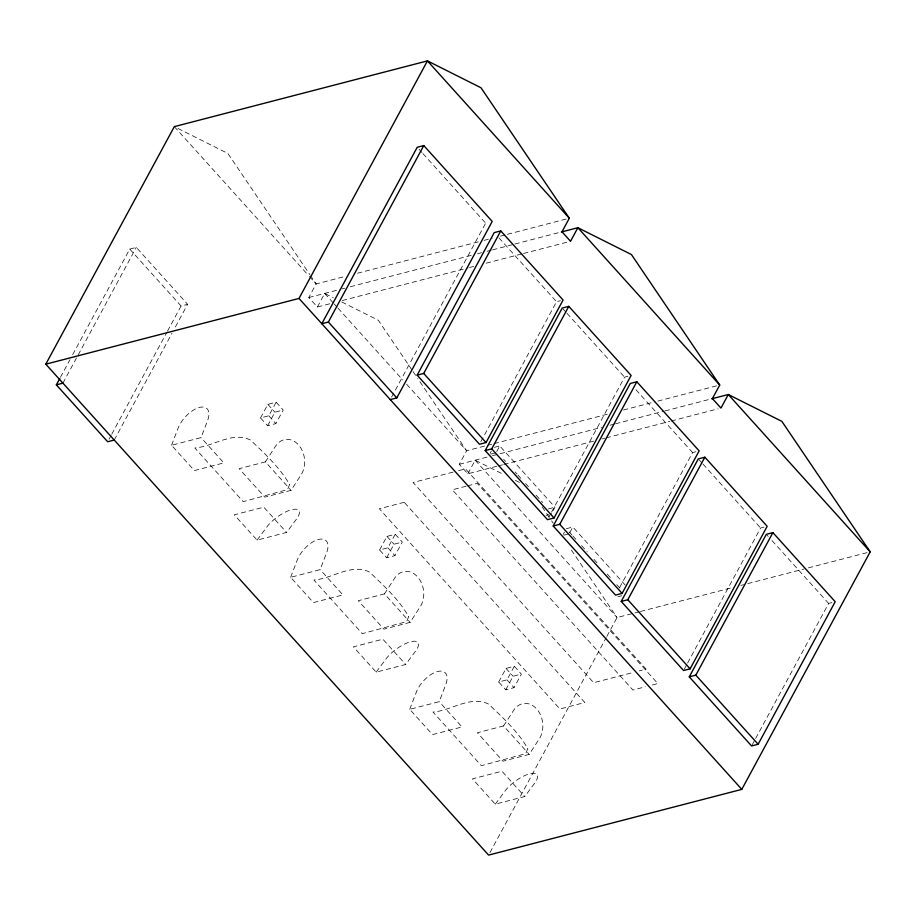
<?xml version="1.0" encoding="UTF-8"?>
<svg xmlns="http://www.w3.org/2000/svg" width="916" height="916" viewBox="0 0 916 916"><rect width="100%" height="100%" fill="white"/><g stroke="black" fill="none" stroke-linecap="round" stroke-linejoin="round"><path stroke-width="0.69" stroke-dasharray="4.58 3.44" d="M171.555 445.268L178.07 428.276A21.217 10.637 -48.7 0 1 199.333 407.448A21.217 10.637 -48.7 0 1 207.566 420.616L201.051 437.608L171.555 445.268L194.375 470.561L223.859 462.901L201.051 437.608M290.647 577.298L297.162 560.306A21.217 10.637 -48.7 0 1 318.413 539.478A21.217 10.637 -48.7 0 1 326.646 552.646L320.131 569.638L290.647 577.298L313.455 602.591L342.95 594.931L320.131 569.638M409.727 709.327L416.242 692.336A21.217 10.637 -48.7 0 1 437.493 671.508A21.217 10.637 -48.7 0 1 445.726 684.676L439.222 701.679L409.727 709.327L432.535 734.621L462.03 726.961L439.222 701.679M60.433 377.3L69.948 359.702M72.662 354.675L129.751 249.106L136.301 247.4L187.631 304.307L174.716 328.191M62.906 383.14L136.301 247.4M109.038 439.233L111.076 435.466M111.752 434.207L166.804 332.405M167.479 331.145L181.07 306.013L187.631 304.307M114.237 440.046L172.002 333.218M329.817 303.78L317.36 307.009L308.806 297.528L316.146 283.96L345.057 276.449M317.36 307.009L324.699 293.441L333.241 297.7M260.522 417.925L267.861 404.357L276.151 402.204L283.204 410.025L275.865 423.593L267.575 425.745L260.522 417.925L268.812 415.784L276.151 402.204M267.575 425.745L274.914 412.166L283.204 410.025M391.601 397.097L485.663 223.138L488.285 222.462M379.613 549.966L386.953 536.387L395.231 534.234L402.284 542.054L394.945 555.623L386.655 557.775L379.613 549.966L387.892 547.814L395.231 534.234M386.655 557.775L393.995 544.207L402.284 542.054M496.884 466.255L467.836 473.801L459.282 464.309L466.633 450.741L485.892 445.737M480.831 441.752L556.539 301.719L560.466 300.7M467.836 473.801L475.186 460.221L501.979 473.641M490.14 453.305L491.354 451.038M496.69 451.599L499.747 445.943L554.993 507.201L551.317 513.979M548.856 517.174L550.882 513.429M551.558 512.17L624.563 377.152L631.124 375.445M563.248 534.36L564.462 532.093M569.798 532.654L572.855 526.998L625.239 585.084M498.693 681.996L506.033 668.417L514.323 666.264L521.364 674.084L514.025 687.653L505.746 689.805L498.693 681.996L506.983 679.844L514.323 666.264M505.746 689.805L513.086 676.237L521.364 674.084M619.594 587.603L692.599 452.573L699.148 450.878M489.957 852.59L606.174 637.662M606.861 636.402L617.052 617.544L633.563 613.262M684.241 669.275L686.943 664.272M687.618 663.024L760.623 528.005L767.184 526.299M752.265 744.697L754.967 739.704M755.643 738.456L828.659 603.426L832.587 602.407M265.4 461.87L275.51 446.229A21.217 16.236 82.4 0 1 298.444 444.821A21.217 16.236 82.4 0 1 301.169 474.683L291.059 490.323L264.85 497.136L239.179 468.683L265.4 461.87L291.059 490.323M384.48 593.9L394.59 578.259A21.217 16.236 82.4 0 1 417.536 576.851A21.217 16.236 82.4 0 1 420.249 606.713L410.139 622.353L383.93 629.166L358.27 600.713L384.48 593.9L410.139 622.353M503.56 725.941L513.67 710.301A21.217 16.236 82.4 0 1 536.616 708.881A21.217 16.236 82.4 0 1 539.341 738.754L529.23 754.383L503.01 761.196L477.35 732.743L503.56 725.941L529.23 754.383M257.098 540.108L266.957 526.826A21.217 7.454 -35.9 0 1 291.574 509.72A21.217 7.454 -35.9 0 1 296.452 519.166L286.594 532.448L257.098 540.108L234.29 514.815L263.785 507.166L286.594 532.448M376.19 672.138L386.048 658.856A21.217 7.454 -35.9 0 1 410.654 641.75A21.217 7.454 -35.9 0 1 415.532 651.196L405.674 664.489L376.19 672.138L353.37 646.845L382.865 639.196L405.674 664.489M495.27 804.168L505.128 790.886A21.217 7.454 -35.9 0 1 529.734 773.78A21.217 7.454 -35.9 0 1 534.623 783.237L524.765 796.519L495.27 804.168L472.461 778.875L501.945 771.226L524.765 796.519M357.446 273.231L478.507 241.801M484.003 240.37L492.258 238.229M500.514 236.088L506.021 234.656M507.395 234.301L566.569 218.947M308.806 297.528L340.626 289.273M342.012 288.906L344.782 288.185M350.313 286.754L472.061 255.14M477.431 253.789L481.553 252.713M487.06 251.293L491.182 250.217M492.568 249.862L513.567 244.366M514.952 244.011L561.989 231.794M342.263 300.551L468.168 267.861M469.542 267.506L473.698 266.43M486.144 263.19L522.12 253.858M523.505 253.492L570.542 241.286M487.266 445.382L492.762 443.951M494.148 443.596L608.316 413.952M623.441 410.025L655.077 401.815M657.825 401.094L716.976 385.739M494.503 447.306L499.747 445.943M490.839 454.096L496.071 452.733M459.282 464.309L491.09 456.054M492.476 455.699L601.743 427.325M609.987 425.219L614.201 424.097M615.483 423.799L663.986 411.17M665.005 410.94L712.396 398.597M453.088 472.106L413.082 482.492L593.66 682.706L633.677 672.321M458.607 470.675L465.511 468.877L646.089 669.104L639.196 670.89M498.258 465.9L502.415 464.824M503.8 464.458L593.705 441.123M602.007 438.97L604.766 438.249M606.152 437.882L669.779 421.371M671.165 421.005L718.19 408.799M466.164 486.213L452.332 489.808L632.91 690.023L645.368 686.794M467.549 485.858L477.236 483.339L657.814 683.554L650.898 685.351M548.432 508.895L554.993 507.201M546.073 515.342L548.695 514.666M566.306 528.704L572.855 526.998M563.947 535.15L567.874 534.131M617.876 596.74L621.804 595.721M634.937 612.907L639.07 611.831M640.444 611.476L731.243 587.9M740.872 585.404L743.62 584.683M747.754 583.618L804.145 568.973M808.278 567.897L867.452 552.543M341.771 301.971L378.319 320.257L412.223 370.35M177.967 128.469L227.889 153.464L309.86 274.628M515.365 480.339L520.242 482.778M419.127 149.377L421.978 152.537M422.929 153.59L485.663 223.138M498.934 237.862L556.539 301.719M563.191 309.093L566.019 312.23M566.958 313.283L624.563 377.152M635.933 389.758L692.599 452.573M699.24 459.947L702.08 463.084M703.019 464.137L760.623 528.005M766.326 534.326L768.215 536.421M771.993 540.6L828.659 603.426M503.674 459.26L505.575 461.378M515.101 471.935L517.002 474.053M517.952 475.106L520.815 478.267M525.578 483.556L528.44 486.717M536.055 495.167L542.719 502.563M569.157 531.875L572.019 535.036M572.969 536.1L575.832 539.261M581.545 545.604L587.259 551.936M593.923 559.332L598.686 564.611M607.262 574.114L612.025 579.393M616.789 584.671L620.59 588.896M324.699 293.441L333.275 302.944M334.225 303.998L337.088 307.158M338.038 308.223L402.811 380.003M406.624 384.228L466.633 450.741L417.753 378.503M475.186 460.221L617.052 617.544L569.752 547.631M174.315 126.637L308.486 275.453M309.436 276.517L316.146 283.96L310.639 275.796M129.751 249.106L181.07 306.013M267.861 404.357L274.914 412.166M386.953 536.387L393.995 544.207M506.033 668.417L513.086 676.237M268.812 415.784L275.865 423.593M387.892 547.814L394.945 555.623M506.983 679.844L514.025 687.653M542.158 506.857L549.256 517.345M551.615 520.838L553.195 523.173M413.013 371.518L416.963 377.346M289.616 484.575L287.521 489.602L243.209 501.625L194.822 447.981C213.073 446.676 232.206 431.093 250.32 439.966C264.575 453.431 279.861 467.492 289.616 484.575M408.696 616.605L406.601 621.632L362.289 633.654L313.902 580.011C332.153 578.706 351.286 563.122 369.411 571.996C383.655 585.461 398.952 599.533 408.696 616.605M527.788 748.635L525.692 753.662L481.381 765.684L432.993 712.041C451.245 710.736 470.377 695.152 488.491 704.038C502.747 717.491 518.032 731.563 527.788 748.635M404.231 502.289L379.339 508.758L559.916 708.973L584.82 702.503L404.231 502.289"/><path stroke-width="1.37" d="M45.8 364.179L174.315 126.637L427.44 60.891L480.98 87.753L569.317 218.226L561.989 231.794L570.542 241.286L577.87 227.706L631.422 254.545L719.724 385.029L712.396 398.597L720.961 408.078L728.277 394.51L781.852 421.349L870.2 551.821L741.8 789.374L488.594 855.109L45.8 364.179L299.005 298.433L427.44 60.891L569.317 218.226M114.237 440.046L107.676 441.752L56.357 384.846L59.758 378.56M423.776 145.564L417.227 147.27L321.814 323.726L328.363 322.031L423.776 145.564L492.213 221.432L396.8 397.899L390.25 399.605M417.146 375.148L494.216 232.618L500.766 230.924L563.088 300.024L486.03 442.554L479.48 444.249L417.146 375.148L423.707 373.453L500.766 230.924M485.182 450.569L562.241 308.051L568.79 306.345L631.124 375.445L554.054 517.975L547.505 519.681L485.182 450.569L491.732 448.874L568.79 306.345M553.207 526.002L630.277 383.472L636.826 381.766L699.148 450.878L622.09 593.396L615.529 595.102L553.207 526.002L559.756 524.295L636.826 381.766M621.231 601.423L698.301 458.893L704.851 457.199L767.184 526.299L690.114 668.829L683.565 670.523L621.231 601.423L627.792 599.728L704.851 457.199M689.267 676.855L766.326 534.326L772.886 532.62L835.209 601.72L758.139 744.25L751.589 745.956L689.267 676.855L695.817 675.149L772.886 532.62M561.359 232L577.87 227.706L719.724 385.029M56.357 384.846L62.906 383.14M711.778 398.792L728.277 394.51L870.2 551.821M423.707 373.453L486.03 442.554M491.732 448.874L554.054 517.975M559.756 524.295L622.09 593.396M627.792 599.728L690.114 668.829M695.817 675.149L758.139 744.25M328.363 322.031L396.8 397.899M299.005 298.433L741.8 789.374"/></g></svg>
